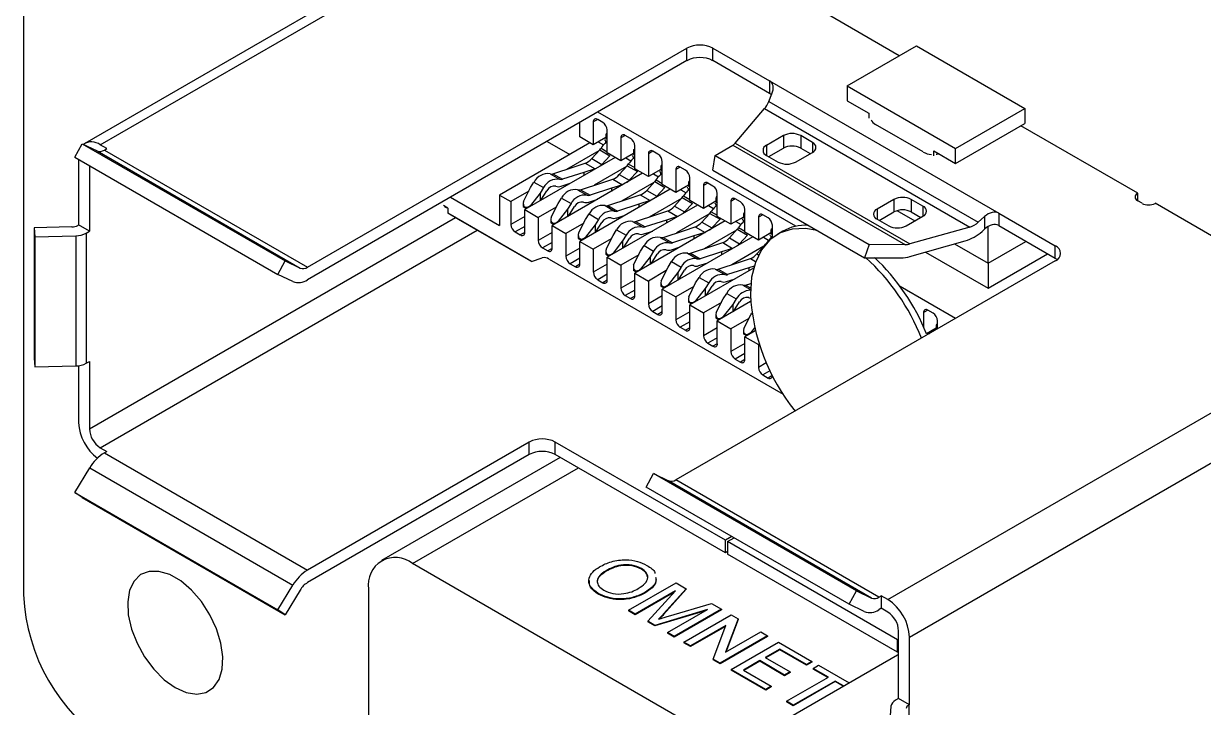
# Model space of a CAD drawing. Header units: millimetres. Extents: x 43 to 185, y 122 to 254.
# Drawn here: x 117.43 to 136.68, y 227.19 to 238.34 of the extents above; entities that cross this region are included whole.
import ezdxf

# ---------------------------------------------------------------- set-up
doc = ezdxf.new("R2010")
doc.units = ezdxf.units.MM

msp = doc.modelspace()

# ---------------------------------------------------------------- linework, layer by layer
at = {"color": 7, "linetype": 'Continuous', "lineweight": 25}
for p, q in [((117.433, 251.883), (117.433, 229.02)), ((126.213, 240.877), (118.434, 236.387)), ((118.684, 236.362), (126.463, 240.852)), ((131.72, 237.817), (130.164, 238.715)), ((122.064, 234.366), (128.255, 237.94)), ((128.255, 237.736), (128.255, 237.94)), ((128.679, 237.94), (129.603, 237.406)), ((128.679, 237.736), (128.679, 237.94)), ((130.868, 237.326), (132, 237.979)), ((132, 237.979), (133.768, 236.958)), ((128.255, 237.736), (122.064, 234.162)), ((129.603, 237.202), (128.679, 237.736)), ((129.603, 237.406), (133.341, 235.248)), ((129.603, 237.406), (129.603, 237.202)), ((130.868, 237.326), (130.868, 237.081)), ((130.868, 237.326), (132.636, 236.305)), ((129.59, 237.072), (129.641, 237.195)), ((129.043, 236.391), (129.523, 236.955)), ((129.523, 236.955), (132.871, 235.022)), ((129.59, 237.072), (133.008, 235.099)), ((130.868, 237.081), (131.222, 236.877)), ((132.636, 236.305), (133.768, 236.958)), ((133.768, 236.958), (133.768, 236.713)), ((126.799, 236.776), (126.728, 236.736)), ((126.884, 236.727), (126.799, 236.776)), ((130.03, 235.034), (126.802, 236.897)), ((131.222, 236.877), (131.222, 236.795)), ((126.506, 236.491), (126.506, 236.726)), ((126.728, 236.736), (126.728, 236.362)), ((126.937, 236.542), (126.955, 236.559)), ((126.955, 236.232), (126.955, 236.605)), ((132.109, 236.246), (131.331, 236.695)), ((132.636, 236.06), (133.768, 236.713)), ((135.609, 235.572), (133.7, 236.674)), ((118.267, 236.162), (118.387, 236.381)), ((118.387, 236.381), (121.7, 234.469)), ((118.387, 236.381), (118.632, 236.263)), ((118.79, 236.301), (118.684, 236.362)), ((126.673, 236.395), (125.197, 235.543)), ((125.975, 236.419), (126.345, 236.205)), ((126.728, 236.362), (126.506, 236.491)), ((126.932, 236.48), (126.728, 236.362)), ((126.809, 236.409), (126.893, 236.36)), ((126.928, 236.428), (126.928, 236.396)), ((126.955, 236.512), (126.932, 236.525)), ((126.932, 236.522), (126.932, 236.47)), ((127.248, 236.517), (127.177, 236.476)), ((127.177, 236.476), (127.177, 236.103)), ((127.333, 236.468), (127.248, 236.517)), ((128.716, 236.187), (129.006, 236.358)), ((129.006, 236.358), (131.819, 234.734)), ((129.043, 236.391), (131.894, 234.745)), ((129.829, 236.513), (129.553, 236.354)), ((129.829, 236.513), (129.829, 236.309)), ((130.303, 236.403), (130.112, 236.513)), ((130.112, 236.513), (130.112, 236.309)), ((130.303, 236.403), (130.303, 236.24)), ((118.632, 236.263), (121.945, 234.35)), ((118.751, 236.278), (118.79, 236.301)), ((118.751, 236.278), (122.064, 234.366)), ((126.818, 236.266), (126.291, 235.962)), ((126.703, 236.139), (126.832, 236.281)), ((126.832, 236.281), (126.999, 236.185)), ((126.854, 236.309), (126.955, 236.251)), ((126.999, 236.185), (126.866, 236.044)), ((127.177, 236.103), (126.955, 236.232)), ((127.381, 236.221), (127.177, 236.103)), ((127.377, 236.169), (127.377, 236.137)), ((127.404, 236.253), (127.381, 236.266)), ((127.381, 236.262), (127.381, 236.211)), ((127.386, 236.283), (127.404, 236.3)), ((127.404, 235.973), (127.404, 236.346)), ((127.697, 236.258), (127.626, 236.217)), ((127.626, 236.217), (127.626, 235.844)), ((127.782, 236.209), (127.697, 236.258)), ((128.679, 235.95), (128.716, 236.187)), ((128.716, 236.187), (131.229, 234.736)), ((129.553, 236.354), (129.553, 236.191)), ((129.553, 236.191), (129.744, 236.081)), ((129.589, 236.17), (129.829, 236.309)), ((130.027, 236.081), (130.303, 236.24)), ((130.112, 236.309), (130.267, 236.219)), ((132.283, 236.264), (132.636, 236.06)), ((132.283, 236.183), (132.283, 236.264)), ((132.636, 236.06), (132.636, 236.305)), ((118.267, 236.162), (121.58, 234.25)), ((118.331, 236.125), (118.331, 235.055)), ((118.508, 236.023), (118.508, 234.953)), ((127.083, 236.158), (125.608, 235.306)), ((126.069, 235.89), (126.417, 236.003)), ((126.417, 236.003), (126.596, 236.063)), ((126.596, 236.063), (126.756, 235.97)), ((126.703, 236.139), (126.866, 236.044)), ((127.267, 236.007), (126.74, 235.703)), ((127.152, 235.88), (127.281, 236.022)), ((127.258, 236.15), (127.342, 236.101)), ((127.281, 236.022), (127.448, 235.926)), ((127.303, 236.05), (127.404, 235.992)), ((127.626, 235.844), (127.404, 235.973)), ((127.853, 235.994), (127.83, 236.006)), ((127.83, 236.003), (127.83, 235.952)), ((127.835, 236.024), (127.853, 236.041)), ((127.853, 235.713), (127.853, 236.087)), ((128.146, 235.999), (128.075, 235.958)), ((128.231, 235.95), (128.146, 235.999)), ((126.022, 235.89), (126.178, 235.8)), ((127.532, 235.899), (126.057, 235.047)), ((126.069, 235.89), (126.225, 235.8)), ((126.573, 235.913), (126.225, 235.8)), ((126.756, 235.97), (126.573, 235.913)), ((126.573, 235.913), (126.573, 235.863)), ((126.866, 235.744), (127.045, 235.804)), ((127.045, 235.804), (127.205, 235.711)), ((127.152, 235.88), (127.315, 235.785)), ((127.448, 235.926), (127.315, 235.785)), ((127.83, 235.962), (127.626, 235.844)), ((127.707, 235.89), (127.791, 235.842)), ((127.752, 235.791), (127.853, 235.733)), ((127.826, 235.91), (127.826, 235.878)), ((128.075, 235.958), (128.075, 235.585)), ((128.284, 235.765), (128.302, 235.782)), ((128.302, 235.454), (128.302, 235.827)), ((128.679, 235.95), (131.154, 234.521)), ((125.674, 235.606), (125.381, 235.437)), ((125.59, 235.439), (125.703, 235.664)), ((125.703, 235.664), (125.76, 235.754)), ((125.76, 235.754), (125.916, 235.665)), ((125.916, 235.665), (125.859, 235.574)), ((125.873, 235.459), (125.971, 235.614)), ((126.205, 235.688), (126.35, 235.735)), ((126.471, 235.631), (126.627, 235.541)), ((127.981, 235.639), (126.506, 234.788)), ((126.518, 235.631), (126.866, 235.744)), ((126.518, 235.631), (126.674, 235.541)), ((127.022, 235.654), (126.674, 235.541)), ((127.205, 235.711), (127.022, 235.654)), ((127.022, 235.654), (127.022, 235.604)), ((127.716, 235.748), (127.189, 235.444)), ((127.601, 235.62), (127.73, 235.763)), ((127.601, 235.62), (127.764, 235.526)), ((127.73, 235.763), (127.897, 235.666)), ((127.897, 235.666), (127.764, 235.526)), ((128.075, 235.585), (127.853, 235.713)), ((128.279, 235.702), (128.075, 235.585)), ((128.156, 235.631), (128.24, 235.582)), ((128.275, 235.651), (128.275, 235.618)), ((128.302, 235.734), (128.279, 235.747)), ((128.279, 235.744), (128.279, 235.693)), ((128.595, 235.74), (128.524, 235.699)), ((128.524, 235.699), (128.524, 235.326)), ((128.68, 235.691), (128.595, 235.74)), ((124.398, 235.509), (125.197, 235.047)), ((125.197, 235.543), (125.197, 235.047)), ((125.197, 235.543), (125.381, 235.437)), ((125.381, 235.437), (125.381, 235.064)), ((125.585, 235.406), (125.585, 235.355)), ((125.859, 235.574), (125.703, 235.374)), ((125.859, 235.574), (125.859, 235.451)), ((126.039, 235.18), (126.152, 235.405)), ((126.152, 235.405), (126.209, 235.495)), ((126.209, 235.495), (126.365, 235.405)), ((126.365, 235.405), (126.308, 235.315)), ((126.654, 235.429), (126.799, 235.475)), ((126.967, 235.372), (127.315, 235.485)), ((127.315, 235.485), (127.494, 235.545)), ((127.654, 235.452), (127.471, 235.395)), ((127.494, 235.545), (127.654, 235.452)), ((128.165, 235.489), (127.638, 235.184)), ((128.05, 235.361), (128.179, 235.504)), ((128.179, 235.504), (128.346, 235.407)), ((128.201, 235.532), (128.302, 235.473)), ((128.346, 235.407), (128.213, 235.267)), ((128.524, 235.326), (128.302, 235.454)), ((128.728, 235.443), (128.524, 235.326)), ((128.751, 235.475), (128.728, 235.488)), ((128.728, 235.485), (128.728, 235.433)), ((128.733, 235.506), (128.751, 235.523)), ((128.751, 235.195), (128.751, 235.568)), ((129.044, 235.48), (128.973, 235.44)), ((128.973, 235.44), (128.973, 235.066)), ((129.129, 235.431), (129.044, 235.48)), ((131.632, 235.472), (131.356, 235.313)), ((131.632, 235.472), (131.632, 235.268)), ((132.106, 235.362), (131.915, 235.472)), ((131.915, 235.472), (131.915, 235.268)), ((135.609, 235.45), (135.609, 235.572)), ((135.68, 235.409), (135.609, 235.45)), ((136.952, 234.796), (135.892, 235.409)), ((124.353, 235.331), (124.282, 235.372)), ((124.353, 235.331), (124.353, 235.249)), ((125.719, 234.46), (124.353, 235.249)), ((124.529, 235.147), (124.353, 235.249)), ((125.585, 235.354), (125.638, 235.324)), ((125.608, 234.933), (125.608, 235.306)), ((125.608, 235.306), (125.83, 235.178)), ((125.703, 235.374), (125.703, 235.361)), ((126.123, 235.346), (125.83, 235.178)), ((126.308, 235.315), (126.152, 235.115)), ((126.308, 235.315), (126.308, 235.192)), ((126.322, 235.2), (126.42, 235.355)), ((126.601, 235.146), (126.658, 235.236)), ((126.658, 235.236), (126.814, 235.146)), ((126.92, 235.372), (127.076, 235.282)), ((128.43, 235.38), (126.955, 234.528)), ((126.967, 235.372), (127.123, 235.282)), ((127.103, 235.169), (127.248, 235.216)), ((127.471, 235.395), (127.123, 235.282)), ((127.416, 235.112), (127.764, 235.225)), ((127.471, 235.395), (127.471, 235.345)), ((127.764, 235.225), (127.943, 235.285)), ((127.943, 235.285), (128.103, 235.193)), ((128.05, 235.361), (128.213, 235.267)), ((128.614, 235.229), (128.087, 234.925)), ((128.499, 235.102), (128.628, 235.244)), ((128.605, 235.372), (128.689, 235.323)), ((128.628, 235.244), (128.795, 235.148)), ((128.65, 235.272), (128.751, 235.214)), ((128.724, 235.391), (128.724, 235.359)), ((129.2, 235.216), (129.177, 235.229)), ((129.177, 235.225), (129.177, 235.174)), ((129.182, 235.246), (129.2, 235.263)), ((129.2, 234.936), (129.2, 235.309)), ((129.493, 235.221), (129.422, 235.18)), ((129.578, 235.172), (129.493, 235.221)), ((131.356, 235.313), (131.356, 235.15)), ((131.392, 235.13), (131.632, 235.268)), ((131.681, 235.289), (131.971, 235.121)), ((131.915, 235.268), (132.071, 235.179)), ((132.106, 235.362), (132.106, 235.199)), ((133.341, 235.248), (134.265, 234.715)), ((133.341, 235.248), (133.341, 235.044)), ((118.219, 235.023), (117.605, 235.008)), ((118.331, 235.055), (118.319, 235.048)), ((118.508, 234.953), (118.331, 235.055)), ((118.508, 231.728), (124.48, 235.176)), ((125.671, 234.488), (124.529, 235.147)), ((125.608, 235.194), (125.381, 235.064)), ((125.608, 235.031), (125.452, 234.941)), ((125.83, 235.178), (125.83, 234.804)), ((126.034, 235.147), (126.034, 235.095)), ((126.034, 235.095), (126.087, 235.065)), ((126.057, 234.674), (126.057, 235.047)), ((126.057, 235.047), (126.279, 234.918)), ((126.152, 235.115), (126.152, 235.102)), ((126.572, 235.087), (126.279, 234.918)), ((126.488, 234.921), (126.601, 235.146)), ((126.757, 235.056), (126.601, 234.856)), ((126.814, 235.146), (126.757, 235.056)), ((126.757, 235.056), (126.757, 234.933)), ((126.771, 234.941), (126.869, 235.096)), ((127.369, 235.113), (127.525, 235.023)), ((128.879, 235.121), (127.404, 234.269)), ((127.416, 235.112), (127.572, 235.023)), ((127.92, 235.136), (127.572, 235.023)), ((128.103, 235.193), (127.92, 235.136)), ((127.92, 235.136), (127.92, 235.086)), ((128.213, 234.966), (128.392, 235.026)), ((128.392, 235.026), (128.552, 234.934)), ((128.499, 235.102), (128.662, 235.008)), ((128.795, 235.148), (128.662, 235.008)), ((128.973, 235.066), (128.751, 235.195)), ((129.177, 235.184), (128.973, 235.066)), ((129.054, 235.113), (129.138, 235.064)), ((129.099, 235.013), (129.2, 234.955)), ((129.173, 235.132), (129.173, 235.1)), ((129.422, 235.18), (129.422, 234.807)), ((129.649, 234.846), (129.649, 235.05)), ((131.356, 235.15), (131.547, 235.04)), ((131.83, 235.04), (132.106, 235.199)), ((132.871, 235.022), (131.894, 234.745)), ((133.112, 235.192), (133.008, 235.099)), ((133.112, 235.192), (133.112, 234.988)), ((133.167, 234.431), (133.167, 235.028)), ((134.265, 234.511), (133.341, 235.044)), ((117.605, 235.008), (117.616, 234.864)), ((117.605, 235.008), (117.605, 232.885)), ((117.616, 234.864), (118.288, 234.88)), ((117.616, 234.864), (117.616, 232.741)), ((118.288, 234.88), (118.288, 232.757)), ((118.454, 234.923), (118.508, 234.953)), ((118.454, 234.923), (118.454, 232.8)), ((118.684, 231.422), (124.833, 234.972)), ((125.452, 234.941), (125.537, 234.892)), ((125.608, 234.933), (125.537, 234.892)), ((126.057, 234.935), (125.83, 234.804)), ((126.279, 234.918), (126.279, 234.545)), ((126.483, 234.887), (126.483, 234.836)), ((126.483, 234.836), (126.536, 234.805)), ((126.601, 234.856), (126.601, 234.843)), ((127.021, 234.828), (126.728, 234.659)), ((126.937, 234.662), (127.05, 234.886)), ((127.05, 234.886), (127.107, 234.977)), ((127.107, 234.977), (127.263, 234.887)), ((127.263, 234.887), (127.206, 234.797)), ((127.22, 234.682), (127.318, 234.837)), ((127.552, 234.91), (127.697, 234.957)), ((127.818, 234.853), (127.974, 234.764)), ((129.328, 234.862), (127.853, 234.01)), ((127.865, 234.853), (128.213, 234.966)), ((127.865, 234.853), (128.021, 234.763)), ((128.369, 234.876), (128.021, 234.763)), ((128.552, 234.934), (128.369, 234.876)), ((128.369, 234.876), (128.369, 234.827)), ((129.063, 234.97), (128.536, 234.666)), ((128.948, 234.843), (129.077, 234.985)), ((128.948, 234.843), (129.111, 234.748)), ((129.077, 234.985), (129.244, 234.889)), ((129.244, 234.889), (129.111, 234.748)), ((129.422, 234.807), (129.2, 234.936)), ((129.626, 234.925), (129.422, 234.807)), ((129.503, 234.854), (129.587, 234.805)), ((129.622, 234.873), (129.622, 234.841)), ((129.649, 234.957), (129.626, 234.97)), ((129.626, 234.966), (129.626, 234.915)), ((129.631, 234.987), (129.649, 235.004)), ((129.82, 234.953), (129.73, 234.901)), ((133.069, 234.95), (133.112, 234.988)), ((126.057, 234.772), (125.901, 234.682)), ((125.901, 234.682), (125.986, 234.633)), ((126.057, 234.674), (125.986, 234.633)), ((126.506, 234.676), (126.279, 234.545)), ((126.506, 234.415), (126.506, 234.788)), ((126.506, 234.788), (126.728, 234.659)), ((126.728, 234.659), (126.728, 234.286)), ((126.932, 234.628), (126.932, 234.577)), ((127.206, 234.797), (127.05, 234.597)), ((127.206, 234.797), (127.206, 234.673)), ((127.386, 234.403), (127.499, 234.627)), ((127.499, 234.627), (127.556, 234.718)), ((127.556, 234.718), (127.712, 234.628)), ((127.712, 234.628), (127.655, 234.537)), ((128.001, 234.651), (128.146, 234.698)), ((128.314, 234.594), (128.662, 234.707)), ((128.662, 234.707), (128.841, 234.767)), ((129.001, 234.674), (128.818, 234.617)), ((128.841, 234.767), (129.001, 234.674)), ((129.512, 234.711), (128.985, 234.407)), ((129.397, 234.584), (129.526, 234.726)), ((129.526, 234.726), (129.526, 234.726)), ((129.548, 234.754), (129.55, 234.753)), ((131.229, 234.736), (131.154, 234.521)), ((131.819, 234.734), (131.229, 234.736)), ((131.894, 234.541), (132.795, 234.797)), ((132.62, 234.747), (133.167, 234.431)), ((133.167, 234.431), (133.785, 234.788)), ((134.265, 234.511), (134.265, 234.715)), ((121.58, 234.25), (121.7, 234.469)), ((121.7, 234.469), (121.945, 234.35)), ((125.719, 234.46), (125.671, 234.488)), ((125.719, 234.46), (125.895, 234.519)), ((126.005, 234.5), (129.823, 232.295)), ((126.506, 234.512), (126.35, 234.423)), ((126.932, 234.577), (126.985, 234.546)), ((126.955, 234.155), (126.955, 234.528)), ((126.955, 234.528), (127.177, 234.4)), ((127.05, 234.597), (127.05, 234.584)), ((127.47, 234.569), (127.177, 234.4)), ((127.655, 234.537), (127.499, 234.337)), ((127.655, 234.537), (127.655, 234.414)), ((127.669, 234.422), (127.767, 234.577)), ((127.948, 234.368), (128.006, 234.458)), ((128.006, 234.458), (128.161, 234.369)), ((134.265, 234.47), (128.075, 230.896)), ((128.267, 234.594), (128.423, 234.504)), ((128.314, 234.594), (128.47, 234.504)), ((128.45, 234.392), (128.595, 234.439)), ((128.818, 234.617), (128.47, 234.504)), ((128.763, 234.335), (129.111, 234.448)), ((128.818, 234.617), (128.818, 234.567)), ((129.111, 234.448), (129.29, 234.508)), ((129.29, 234.508), (129.376, 234.458)), ((129.397, 234.584), (129.424, 234.568)), ((131.154, 234.521), (131.745, 234.519)), ((132.146, 234.612), (133.167, 234.023)), ((133.167, 234.023), (134.138, 234.584)), ((134.296, 234.49), (134.265, 234.511)), ((121.825, 234.131), (121.58, 234.25)), ((126.35, 234.423), (126.435, 234.374)), ((126.506, 234.415), (126.435, 234.374)), ((126.955, 234.417), (126.728, 234.286)), ((126.955, 234.253), (126.799, 234.163)), ((127.177, 234.4), (127.177, 234.027)), ((127.381, 234.369), (127.381, 234.318)), ((127.381, 234.317), (127.434, 234.287)), ((127.404, 233.896), (127.404, 234.269)), ((127.404, 234.269), (127.626, 234.141)), ((127.499, 234.337), (127.499, 234.324)), ((127.919, 234.31), (127.626, 234.141)), ((127.835, 234.143), (127.948, 234.368)), ((128.104, 234.278), (127.948, 234.078)), ((128.161, 234.369), (128.104, 234.278)), ((128.104, 234.278), (128.104, 234.155)), ((128.118, 234.163), (128.216, 234.318)), ((129.343, 234.352), (128.302, 233.751)), ((128.716, 234.335), (128.872, 234.245)), ((128.763, 234.335), (128.919, 234.245)), ((129.267, 234.358), (128.919, 234.245)), ((129.352, 234.384), (129.267, 234.358)), ((129.267, 234.358), (129.267, 234.308)), ((133.167, 234.431), (133.167, 234.023)), ((126.799, 234.163), (126.884, 234.114)), ((126.955, 234.155), (126.884, 234.114)), ((127.404, 234.157), (127.177, 234.027)), ((127.626, 234.141), (127.626, 233.768)), ((127.83, 234.11), (127.83, 234.058)), ((127.83, 234.058), (127.883, 234.028)), ((127.948, 234.078), (127.948, 234.065)), ((128.368, 234.05), (128.075, 233.881)), ((128.284, 233.884), (128.397, 234.109)), ((128.397, 234.109), (128.455, 234.199)), ((128.455, 234.199), (128.61, 234.109)), ((128.61, 234.109), (128.553, 234.019)), ((128.567, 233.904), (128.665, 234.059)), ((128.899, 234.133), (129.044, 234.179)), ((129.165, 234.076), (129.292, 234.003)), ((129.212, 234.076), (129.298, 234.103)), ((129.212, 234.076), (129.293, 234.029)), ((132.636, 233.529), (131.735, 234.049)), ((127.404, 233.994), (127.248, 233.904)), ((127.248, 233.904), (127.333, 233.855)), ((127.404, 233.896), (127.333, 233.855)), ((127.853, 233.898), (127.626, 233.768)), ((127.853, 233.637), (127.853, 234.01)), ((127.853, 234.01), (128.075, 233.881)), ((128.075, 233.881), (128.075, 233.508)), ((128.553, 234.019), (128.397, 233.819)), ((128.553, 234.019), (128.553, 233.896)), ((128.846, 233.85), (128.904, 233.94)), ((128.904, 233.94), (129.059, 233.85)), ((127.853, 233.735), (127.697, 233.645)), ((128.279, 233.851), (128.279, 233.799)), ((128.279, 233.799), (128.332, 233.768)), ((128.302, 233.378), (128.302, 233.751)), ((128.302, 233.751), (128.524, 233.622)), ((128.397, 233.819), (128.397, 233.806)), ((128.817, 233.791), (128.524, 233.622)), ((128.733, 233.625), (128.846, 233.85)), ((129.294, 233.805), (128.751, 233.492)), ((129.002, 233.76), (128.846, 233.56)), ((129.059, 233.85), (129.002, 233.76)), ((129.002, 233.76), (129.002, 233.637)), ((129.016, 233.645), (129.114, 233.8)), ((132.187, 233.666), (132.117, 233.625)), ((132.272, 233.617), (132.187, 233.666)), ((127.697, 233.645), (127.782, 233.596)), ((127.853, 233.637), (127.782, 233.596)), ((128.302, 233.639), (128.075, 233.508)), ((128.302, 233.476), (128.146, 233.386)), ((128.524, 233.622), (128.524, 233.249)), ((128.728, 233.591), (128.728, 233.54)), ((128.728, 233.54), (128.781, 233.509)), ((128.751, 233.118), (128.751, 233.492)), ((128.751, 233.492), (128.973, 233.363)), ((128.846, 233.56), (128.846, 233.547)), ((129.266, 233.532), (128.973, 233.363)), ((129.182, 233.366), (129.295, 233.59)), ((129.295, 233.59), (129.313, 233.618)), ((132.117, 233.625), (132.117, 233.39)), ((132.343, 233.36), (132.343, 233.494)), ((128.146, 233.386), (128.231, 233.337)), ((128.302, 233.378), (128.231, 233.337)), ((128.751, 233.38), (128.524, 233.249)), ((128.973, 233.363), (128.973, 232.99)), ((129.177, 233.332), (129.177, 233.281)), ((129.177, 233.281), (129.23, 233.25)), ((129.369, 233.33), (129.2, 233.232)), ((129.357, 233.379), (129.295, 233.3)), ((129.295, 233.3), (129.295, 233.288)), ((131.532, 228.945), (139.311, 233.435)), ((132.32, 233.37), (132.164, 233.279)), ((132.197, 233.298), (132.216, 233.287)), ((132.343, 233.401), (132.32, 233.414)), ((132.32, 233.411), (132.32, 233.36)), ((132.325, 233.432), (132.343, 233.449)), ((128.751, 233.216), (128.595, 233.127)), ((128.595, 233.127), (128.68, 233.078)), ((128.751, 233.118), (128.68, 233.078)), ((129.2, 233.121), (128.973, 232.99)), ((129.2, 232.859), (129.2, 233.232)), ((129.2, 233.232), (129.422, 233.104)), ((129.432, 233.11), (129.422, 233.104)), ((129.422, 233.104), (129.422, 232.731)), ((129.2, 232.957), (129.044, 232.867)), ((117.605, 232.885), (117.616, 232.741)), ((117.616, 232.741), (118.288, 232.757)), ((118.331, 232.761), (118.331, 231.83)), ((118.454, 232.8), (118.508, 232.83)), ((118.508, 232.83), (118.508, 231.728)), ((129.044, 232.867), (129.129, 232.818)), ((129.2, 232.859), (129.129, 232.818)), ((129.55, 232.804), (129.422, 232.731)), ((131.886, 228.332), (139.664, 232.823)), ((129.609, 232.675), (129.493, 232.608)), ((129.493, 232.608), (129.578, 232.559)), ((129.647, 232.599), (129.578, 232.559)), ((118.684, 231.422), (118.79, 231.361)), ((118.751, 231.338), (118.79, 231.361)), ((125.683, 231.515), (122.064, 229.426)), ((125.683, 231.311), (125.683, 231.515)), ((128.883, 229.913), (126.107, 231.515)), ((126.107, 231.311), (126.107, 231.515)), ((118.751, 231.338), (122.064, 229.426)), ((125.683, 231.311), (122.064, 229.222)), ((126.188, 231.264), (123.271, 229.581)), ((128.883, 229.708), (126.107, 231.311)), ((118.267, 230.691), (118.512, 231.092)), ((118.512, 231.092), (121.825, 229.18)), ((123.779, 229.531), (126.485, 231.092)), ((127.59, 230.78), (127.71, 230.999)), ((131.023, 229.087), (127.71, 230.999)), ((127.71, 230.999), (127.955, 230.881)), ((130.903, 228.867), (127.59, 230.78)), ((131.268, 228.968), (127.955, 230.881)), ((131.387, 228.984), (128.075, 230.896)), ((118.267, 230.691), (121.58, 228.779)), ((118.387, 230.61), (118.267, 230.691)), ((118.387, 230.61), (121.7, 228.697)), ((128.988, 229.973), (128.883, 229.913)), ((128.883, 229.708), (128.883, 229.913)), ((128.918, 229.892), (129.023, 229.953)), ((131.693, 228.29), (128.918, 229.892)), ((128.918, 229.892), (128.918, 229.688)), ((128.918, 229.729), (128.883, 229.708)), ((131.693, 228.086), (128.918, 229.688)), ((129.023, 226.503), (123.779, 229.531)), ((127.513, 229.451), (127.513, 229.44)), ((126.936, 229.416), (126.936, 229.406)), ((121.58, 228.779), (121.825, 229.18)), ((121.945, 229.099), (121.7, 228.697)), ((123.061, 229.116), (123.061, 224.553)), ((126.809, 229.045), (126.809, 229.035)), ((127.304, 228.771), (128.077, 229.217)), ((128.067, 229.085), (127.413, 228.708)), ((128.047, 229.064), (127.413, 228.698)), ((127.57, 229.062), (127.57, 229.051)), ((127.618, 228.59), (128.067, 229.085)), ((128.24, 229.122), (127.871, 228.71)), ((128.24, 229.112), (127.871, 228.699)), ((128.077, 229.217), (128.24, 229.122)), ((128.24, 229.122), (128.24, 229.112)), ((130.903, 228.867), (131.023, 229.087)), ((131.023, 229.087), (131.268, 228.968)), ((127.953, 228.673), (128.657, 228.882)), ((128.657, 228.882), (128.819, 228.788)), ((131.148, 228.749), (130.903, 228.867)), ((131.387, 228.984), (131.426, 229.006)), ((131.426, 229.006), (131.426, 228.802)), ((131.532, 228.945), (131.426, 229.006)), ((121.7, 228.697), (121.58, 228.779)), ((127.413, 228.708), (127.304, 228.771)), ((127.304, 228.771), (127.304, 228.761)), ((127.413, 228.698), (127.304, 228.761)), ((127.413, 228.708), (127.413, 228.698)), ((128.591, 228.782), (127.732, 228.524)), ((128.554, 228.761), (127.732, 228.514)), ((127.871, 228.71), (127.871, 228.699)), ((127.938, 228.405), (128.591, 228.782)), ((128.819, 228.788), (128.047, 228.342)), ((128.819, 228.778), (128.047, 228.332)), ((128.205, 228.251), (128.978, 228.697)), ((128.819, 228.788), (128.819, 228.778)), ((128.978, 228.697), (129.093, 228.63)), ((131.426, 228.802), (131.387, 228.779)), ((131.532, 228.741), (131.426, 228.802)), ((127.732, 228.524), (127.618, 228.59)), ((127.618, 228.59), (127.618, 228.579)), ((127.732, 228.514), (127.618, 228.579)), ((127.732, 228.524), (127.732, 228.514)), ((128.89, 228.521), (128.314, 228.188)), ((128.885, 228.507), (128.314, 228.178)), ((128.684, 227.974), (128.89, 228.521)), ((129.093, 228.63), (128.886, 228.084)), ((129.093, 228.62), (128.891, 228.087)), ((129.093, 228.63), (129.093, 228.62)), ((128.047, 228.342), (127.938, 228.405)), ((127.938, 228.405), (127.938, 228.395)), ((128.047, 228.332), (127.938, 228.395)), ((128.047, 228.342), (128.047, 228.332)), ((129.572, 228.354), (128.799, 227.908)), ((129.572, 228.343), (128.799, 227.897)), ((128.886, 228.084), (129.463, 228.417)), ((129.463, 228.417), (129.572, 228.354)), ((129.572, 228.354), (129.572, 228.343)), ((131.709, 228.28), (131.693, 228.29)), ((131.693, 228.086), (131.693, 228.29)), ((131.709, 227.332), (131.709, 228.435)), ((131.886, 227.23), (131.886, 228.332)), ((128.314, 228.188), (128.205, 228.251)), ((128.205, 228.251), (128.205, 228.24)), ((128.314, 228.178), (128.205, 228.24)), ((128.314, 228.188), (128.314, 228.178)), ((128.978, 227.805), (129.75, 228.251)), ((129.77, 228.136), (129.532, 227.999)), ((129.77, 228.126), (129.541, 227.994)), ((129.75, 228.251), (130.294, 227.936)), ((130.205, 227.885), (129.77, 228.136)), ((129.77, 228.136), (129.77, 228.126)), ((130.205, 227.875), (129.77, 228.126)), ((131.709, 228.076), (131.693, 228.086)), ((128.075, 225.956), (131.693, 228.045)), ((128.684, 227.974), (128.684, 227.964)), ((128.799, 227.908), (128.684, 227.974)), ((128.799, 227.897), (128.684, 227.964)), ((128.799, 227.908), (128.799, 227.897)), ((129.443, 227.948), (129.176, 227.794)), ((129.443, 227.938), (129.185, 227.788)), ((129.849, 227.714), (129.443, 227.948)), ((129.443, 227.948), (129.443, 227.938)), ((129.849, 227.703), (129.443, 227.938)), ((129.532, 227.999), (129.938, 227.765)), ((130.294, 227.936), (130.205, 227.885)), ((130.294, 227.926), (130.205, 227.875)), ((130.294, 227.936), (130.294, 227.926)), ((131.693, 228.045), (131.709, 228.055)), ((129.542, 227.479), (128.978, 227.805)), ((128.978, 227.805), (128.978, 227.795)), ((129.542, 227.469), (128.978, 227.795)), ((129.176, 227.794), (129.631, 227.531)), ((129.938, 227.765), (129.849, 227.714)), ((129.938, 227.755), (129.849, 227.703)), ((129.849, 227.714), (129.849, 227.703)), ((129.938, 227.765), (129.938, 227.755)), ((130.205, 227.885), (130.205, 227.875)), ((130.314, 227.822), (130.403, 227.874)), ((130.562, 227.679), (130.314, 227.822)), ((130.314, 227.822), (130.314, 227.812)), ((130.553, 227.674), (130.314, 227.812)), ((130.403, 227.874), (130.9, 227.587)), ((129.631, 227.531), (129.542, 227.479)), ((129.631, 227.52), (129.542, 227.469)), ((129.631, 227.531), (129.631, 227.52)), ((129.879, 227.285), (130.562, 227.679)), ((130.671, 227.616), (129.988, 227.222)), ((130.671, 227.606), (129.988, 227.212)), ((130.811, 227.535), (130.671, 227.616)), ((130.671, 227.616), (130.671, 227.606)), ((130.802, 227.53), (130.671, 227.606)), ((129.542, 227.479), (129.542, 227.469)), ((131.709, 227.332), (131.656, 227.301)), ((131.886, 227.23), (131.709, 227.332)), ((129.988, 227.222), (129.879, 227.285)), ((129.879, 227.285), (129.879, 227.274)), ((129.988, 227.212), (129.879, 227.274)), ((129.988, 227.222), (129.988, 227.212)), ((131.583, 227.205), (131.554, 226.818)), ((131.874, 227.223), (131.886, 227.23)), ((131.874, 227.223), (131.874, 225.1))]:
    msp.add_line(p, q, dxfattribs=at)
at = {"color": 7, "linetype": 'Continuous', "lineweight": 25, "flags": 128}
for points in [[(132.373, 236.212), (132.334, 236.206), (132.321, 236.205)], [(130.382, 234.967), (130.189, 234.998), (129.971, 234.988), (129.775, 234.925), (129.607, 234.811), (129.471, 234.649), (129.372, 234.445), (129.311, 234.202), (129.29, 233.928)], [(119.908, 227.51), (120.088, 227.43), (120.257, 227.404), (120.408, 227.431), (120.532, 227.511), (120.623, 227.64), (120.674, 227.81), (120.685, 228.012), (120.653, 228.235), (120.582, 228.468), (120.474, 228.698), (120.336, 228.911), (120.174, 229.098), (119.999, 229.248), (119.818, 229.352), (119.642, 229.405), (119.481, 229.405), (119.343, 229.351), (119.235, 229.246), (119.163, 229.096), (119.132, 228.908), (119.142, 228.694), (119.194, 228.464), (119.284, 228.232), (119.408, 228.008), (119.559, 227.807), (119.729, 227.637), (119.908, 227.51)]]:
    msp.add_lwpolyline(points, dxfattribs=at)
at = {"color": 7, "linetype": 'Continuous', "lineweight": 25}
for centre, radius, start, end in [((128.467, 237.53), 0.461, 62.6097, 117.3903), ((128.467, 237.326), 0.461, 62.6097, 117.3903), ((126.771, 236.743), 0.0437, 50.7967, 189.214), ((131.39, 236.818), 0.136, 199.3645, 244.3389), ((126.801, 236.598), 0.154, 2.6055, 57.3945), ((118.542, 236.18), 0.231, 51.935, 124.7388), ((127.221, 236.483), 0.0437, 50.7967, 189.214), ((127.25, 236.339), 0.154, 2.6055, 57.3945), ((129.97, 236.24), 0.307, 62.6097, 117.3903), ((130.272, 236.321), 0.0873, 290.7834, 69.2166), ((118.677, 236.384), 0.129, 249.5153, 305.0156), ((127.67, 236.224), 0.0437, 50.7967, 189.214), ((127.699, 236.08), 0.154, 2.6055, 57.3945), ((129.584, 236.273), 0.0873, 110.7834, 249.2166), ((129.97, 236.036), 0.307, 62.6097, 117.3903), ((132.273, 236.551), 0.347, 241.7049, 265.0531), ((128.119, 235.965), 0.0437, 50.7967, 189.214), ((129.886, 236.354), 0.307, 242.6097, 297.3903), ((125.985, 235.642), 0.251, 81.4682, 153.3591), ((126.14, 235.552), 0.251, 81.4682, 153.3591), ((126.046, 235.952), 0.0666, 249.1513, 290.4415), ((126.201, 235.863), 0.0666, 249.1513, 290.4415), ((128.148, 235.82), 0.154, 2.6055, 57.3945), ((126.096, 235.548), 0.142, 80.9825, 152.1697), ((126.162, 235.803), 0.123, 249.1513, 290.4415), ((126.434, 235.383), 0.251, 81.4682, 153.3591), ((126.495, 235.693), 0.0666, 249.1513, 290.4415), ((128.568, 235.706), 0.0437, 50.7967, 189.214), ((128.597, 235.561), 0.154, 2.6055, 57.3945), ((126.589, 235.293), 0.251, 81.4682, 153.3591), ((126.545, 235.289), 0.142, 80.9825, 152.1697), ((126.611, 235.544), 0.123, 249.1513, 290.4415), ((126.65, 235.603), 0.0666, 249.1513, 290.4415), ((129.017, 235.447), 0.0437, 50.7967, 189.214), ((129.046, 235.302), 0.154, 2.6055, 57.3945), ((131.774, 235.199), 0.307, 62.6097, 117.3903), ((135.632, 235.511), 0.0655, 110.7834, 249.2166), ((135.786, 235.613), 0.231, 242.6097, 297.3903), ((124.342, 235.391), 0.0525, 213.0882, 266.9172), ((126.883, 235.123), 0.251, 81.4682, 153.3591), ((127.038, 235.034), 0.251, 81.4682, 153.3591), ((126.944, 235.434), 0.0666, 249.1513, 290.4415), ((127.099, 235.344), 0.0666, 249.1513, 290.4415), ((129.466, 235.187), 0.0437, 50.7967, 189.214), ((131.387, 235.232), 0.0873, 110.7834, 249.2166), ((131.774, 234.995), 0.307, 62.6097, 117.3903), ((132.075, 235.281), 0.0873, 290.7834, 69.2166), ((118.218, 235.237), 0.213, 270.291, 298.1729), ((125.535, 235.071), 0.154, 182.6055, 237.3945), ((126.995, 235.03), 0.142, 80.9825, 152.1697), ((127.061, 235.285), 0.123, 249.1513, 290.4415), ((127.332, 234.864), 0.251, 81.4682, 153.3591), ((127.487, 234.774), 0.251, 81.4682, 153.3591), ((127.393, 235.175), 0.0666, 249.1513, 290.4415), ((127.548, 235.085), 0.0666, 249.1513, 290.4415), ((129.495, 235.043), 0.154, 2.6055, 57.3945), ((130.2, 234.283), 0.77, 87.7259, 119.5162), ((131.689, 235.313), 0.307, 242.6097, 297.3903), ((118.286, 235.236), 0.356, 270.291, 298.1729), ((125.565, 234.926), 0.0437, 230.7967, 9.214), ((127.444, 234.77), 0.142, 80.9825, 152.1697), ((127.51, 235.025), 0.123, 249.1513, 290.4415), ((127.781, 234.605), 0.251, 81.4682, 153.3591), ((127.842, 234.916), 0.0666, 249.1513, 290.4415), ((125.984, 234.811), 0.154, 182.6055, 237.3945), ((126.014, 234.667), 0.0437, 230.7967, 9.214), ((127.936, 234.515), 0.251, 81.4682, 153.3591), ((127.893, 234.511), 0.142, 80.9825, 152.1697), ((127.959, 234.766), 0.123, 249.1513, 290.4415), ((127.997, 234.826), 0.0666, 249.1513, 290.4415), ((134.219, 234.592), 0.131, 290.7834, 69.2166), ((125.928, 234.386), 0.137, 56.0047, 103.8957), ((126.433, 234.552), 0.154, 182.6055, 237.3945), ((128.23, 234.346), 0.251, 81.4682, 153.3591), ((128.385, 234.256), 0.251, 81.4682, 153.3591), ((128.291, 234.656), 0.0666, 249.1513, 290.4415), ((128.446, 234.567), 0.0666, 249.1513, 290.4415), ((128.835, 231.929), 3.49, 21.5167, 47.9636), ((128.909, 231.972), 3.508, 21.8746, 46.7371), ((121.99, 234.472), 0.129, 249.5153, 305.0156), ((126.463, 234.408), 0.0437, 230.7967, 9.214), ((126.882, 234.293), 0.154, 182.6055, 237.3945), ((128.342, 234.252), 0.142, 80.9825, 152.1697), ((128.408, 234.507), 0.123, 249.1513, 290.4415), ((128.679, 234.087), 0.251, 81.4682, 153.3591), ((128.835, 233.997), 0.251, 81.4682, 153.3591), ((128.74, 234.397), 0.0666, 249.1513, 290.4415), ((128.895, 234.307), 0.0666, 249.1513, 290.4415), ((121.916, 234.374), 0.259, 249.5153, 305.0156), ((126.912, 234.148), 0.0437, 230.7967, 9.214), ((128.791, 233.993), 0.142, 80.9825, 152.1697), ((128.857, 234.248), 0.123, 249.1513, 290.4415), ((129.128, 233.827), 0.251, 81.4682, 153.3591), ((129.189, 234.138), 0.0666, 249.1513, 290.4415), ((127.331, 234.034), 0.154, 182.6055, 237.3945), ((127.361, 233.889), 0.0437, 230.7967, 9.214), ((129.313, 233.699), 0.295, 94.1643, 149.2748), ((129.24, 233.734), 0.142, 80.9825, 152.1697), ((129.301, 233.966), 0.1, 247.0407, 264.4632), ((132.597, 234.098), 3.311, 182.9386, 218.8926), ((127.78, 233.775), 0.154, 182.6055, 237.3945), ((132.16, 233.632), 0.0437, 50.7967, 189.214), ((127.81, 233.63), 0.0437, 230.7967, 9.214), ((128.229, 233.515), 0.154, 182.6055, 237.3945), ((132.189, 233.487), 0.154, 2.6055, 57.3945), ((128.259, 233.371), 0.0437, 230.7967, 9.214), ((128.678, 233.256), 0.154, 182.6055, 237.3945), ((128.708, 233.112), 0.0437, 230.7967, 9.214), ((129.127, 232.997), 0.154, 182.6055, 237.3945), ((118.286, 233.113), 0.356, 270.291, 298.1729), ((129.157, 232.852), 0.0437, 230.7967, 9.214), ((129.576, 232.738), 0.154, 182.6055, 237.3945), ((129.606, 232.593), 0.0432, 230.319, 5.2912), ((119.11, 231.869), 0.78, 182.8567, 232.6184), ((118.891, 231.746), 0.384, 182.6055, 237.3945), ((125.895, 231.105), 0.461, 62.6097, 117.3903), ((125.895, 230.901), 0.461, 62.6097, 117.3903), ((119.126, 230.734), 0.711, 121.822, 149.709), ((128, 231.002), 0.129, 249.5153, 305.0156), ((123.499, 229.187), 0.444, 50.7967, 189.214), ((122.439, 228.821), 0.711, 121.822, 149.709), ((122.252, 228.919), 0.356, 121.822, 149.709), ((120.491, 229.152), 3.06, 182.4763, 237.5237), ((131.313, 229.09), 0.129, 249.5153, 305.0156), ((131.118, 228.298), 0.768, 2.6055, 57.3945), ((131.239, 228.991), 0.259, 249.5153, 305.0156), ((131.325, 228.417), 0.384, 2.6055, 57.3945), ((131.711, 227.184), 0.129, 114.9776, 170.4758), ((131.907, 227.153), 0.0777, 114.9776, 170.4758)]:
    msp.add_arc(centre, radius, start, end, dxfattribs=at)
for centre, major_axis, ratio, start_param, end_param in [((129.462, 237.209), (0.157, 0.187), 0.663804, 5.15843, 6.400673), ((129.462, 237.004), (0.157, 0.187), 0.663804, 6.154208, 6.400673), ((129.523, 237.159), (0.075, 0.244), 0.364173, 3.8439, 4.461092), ((126.971, 236.199), (0.136, 0.242), 0.569308, 1.046395, 1.431923), ((127.021, 236.53), (0.0887, 0.0115), 0.645882, 2.726465, 3.028011), ((127.021, 236.581), (0.061, 0.121), 0.535435, 2.295435, 3.050808), ((127.021, 236.426), (0.089, -0.0448), 0.060577, 3.172097, 3.897216), ((129.043, 236.595), (0.075, 0.244), 0.364173, 3.522604, 3.8439), ((126.79, 236.369), (0.073, 0.131), 0.569308, 4.33108, 4.573515), ((127.47, 236.271), (0.0887, 0.0115), 0.645882, 2.726465, 3.028011), ((127.47, 236.321), (0.061, 0.121), 0.535435, 2.295435, 3.050808), ((127.47, 236.166), (0.089, -0.0448), 0.060577, 3.172097, 3.897216), ((126.633, 236.285), (0.122, 0.218), 0.569308, 3.704469, 4.33108), ((126.795, 236.191), (0.128, 0.215), 0.585343, 4.153312, 4.344973), ((127.239, 236.11), (0.073, 0.131), 0.569308, 4.33108, 4.573515), ((127.42, 235.94), (0.136, 0.242), 0.569308, 1.046395, 1.431923), ((127.919, 236.011), (0.0887, 0.0115), 0.645882, 2.726465, 3.028011), ((127.919, 236.062), (0.061, 0.121), 0.535435, 2.295435, 3.050808), ((127.082, 236.025), (0.122, 0.218), 0.569308, 3.704469, 4.33108), ((127.244, 235.932), (0.128, 0.215), 0.585343, 4.153312, 4.344973), ((127.688, 235.85), (0.073, 0.131), 0.569308, 4.33108, 4.573515), ((127.869, 235.681), (0.136, 0.242), 0.569308, 1.046395, 1.431923), ((127.919, 235.907), (0.089, -0.0448), 0.060577, 3.172097, 3.897216), ((127.531, 235.766), (0.122, 0.218), 0.569308, 3.704469, 4.33108), ((128.318, 235.422), (0.136, 0.242), 0.569308, 1.046395, 1.431923), ((128.368, 235.752), (0.0887, 0.0115), 0.645882, 2.726465, 3.028011), ((128.368, 235.803), (0.061, 0.121), 0.535435, 2.295435, 3.050808), ((128.368, 235.648), (0.089, -0.0448), 0.060577, 3.172097, 3.897216), ((125.674, 235.45), (0.0654, 0.0979), 0.616346, 2.064899, 4.299296), ((127.693, 235.673), (0.128, 0.215), 0.585343, 4.153312, 4.344973), ((128.137, 235.591), (0.073, 0.131), 0.569308, 4.33108, 4.573515), ((128.817, 235.493), (0.0887, 0.0115), 0.645882, 2.726465, 3.028011), ((128.817, 235.544), (0.061, 0.121), 0.535435, 2.295435, 3.050808), ((128.817, 235.389), (0.089, -0.0448), 0.060577, 3.172097, 3.897216), ((125.674, 235.295), (0.0889, -0.0594), 0.060631, 2.001022, 3.212352), ((127.98, 235.507), (0.122, 0.218), 0.569308, 3.704469, 4.33108), ((128.142, 235.414), (0.128, 0.215), 0.585343, 4.153312, 4.344973), ((128.586, 235.332), (0.073, 0.131), 0.569308, 4.33108, 4.573515), ((128.767, 235.163), (0.136, 0.242), 0.569308, 1.046395, 1.431923), ((129.266, 235.234), (0.0887, 0.0115), 0.645882, 2.726465, 3.028011), ((129.266, 235.285), (0.061, 0.121), 0.535435, 2.295435, 3.050808), ((133.2, 235.051), (0.157, 0.187), 0.663804, 0.117488, 1.359731), ((126.123, 235.191), (0.0654, 0.0979), 0.616346, 2.064899, 4.299296), ((126.123, 235.036), (0.0889, -0.0594), 0.060631, 2.001022, 3.212352), ((128.429, 235.248), (0.122, 0.218), 0.569308, 3.704469, 4.33108), ((129.035, 235.073), (0.073, 0.131), 0.569308, 4.33108, 4.573515), ((129.216, 234.903), (0.136, 0.242), 0.569308, 1.046395, 1.431923), ((129.266, 235.13), (0.089, -0.0448), 0.060577, 3.172097, 3.897216), ((132.871, 235.226), (0.21, 0.154), 0.712642, 4.230136, 4.847327), ((133.2, 234.847), (0.157, 0.187), 0.663804, 0.117488, 1.359731), ((126.572, 234.932), (0.0654, 0.0979), 0.616346, 2.064899, 4.299296), ((126.572, 234.777), (0.0889, -0.0594), 0.060631, 2.001022, 3.212352), ((128.591, 235.154), (0.128, 0.215), 0.585343, 4.153312, 4.344973), ((128.878, 234.989), (0.122, 0.218), 0.569308, 3.704469, 4.33108), ((129.665, 234.644), (0.136, 0.242), 0.569308, 1.046395, 1.431923), ((129.715, 234.975), (0.0887, 0.0115), 0.645882, 2.726465, 3.028011), ((129.715, 235.025), (0.061, 0.121), 0.535435, 2.295435, 3.050808), ((129.715, 234.87), (0.089, -0.0448), 0.060577, 3.172097, 3.897216), ((132.795, 235.205), (0.42, 0.309), 0.712642, 4.230136, 4.847327), ((127.021, 234.673), (0.0654, 0.0979), 0.616346, 2.064899, 4.299296), ((129.04, 234.895), (0.128, 0.215), 0.585343, 4.153312, 4.344973), ((129.484, 234.814), (0.073, 0.131), 0.569308, 4.33108, 4.573515), ((131.894, 234.949), (0.21, 0.154), 0.712642, 3.908839, 4.230136), ((127.021, 234.518), (0.0889, -0.0594), 0.060631, 2.001022, 3.212352), ((129.327, 234.729), (0.122, 0.218), 0.569308, 3.704469, 4.33108), ((131.894, 234.949), (0.42, 0.309), 0.712642, 3.908839, 4.230136), ((127.47, 234.414), (0.0654, 0.0979), 0.616346, 2.064899, 4.299296), ((127.47, 234.259), (0.0889, -0.0594), 0.060631, 2.001022, 3.212352), ((127.919, 234.154), (0.0654, 0.0979), 0.616346, 2.064899, 4.299296), ((127.919, 233.999), (0.0889, -0.0594), 0.060631, 2.001022, 3.212352), ((128.368, 233.895), (0.0654, 0.0979), 0.616346, 2.064899, 4.299296), ((128.368, 233.74), (0.0889, -0.0594), 0.060631, 2.001022, 3.212352), ((128.817, 233.636), (0.0654, 0.0979), 0.616346, 2.064899, 4.299296), ((128.817, 233.481), (0.0889, -0.0594), 0.060631, 2.001022, 3.212352), ((129.266, 233.377), (0.0654, 0.0979), 0.616346, 2.064899, 4.299296), ((129.266, 233.222), (0.0889, -0.0594), 0.060631, 2.001022, 3.212352), ((132.409, 233.419), (0.0887, 0.0115), 0.645882, 2.726465, 3.028011), ((132.409, 233.47), (0.061, 0.121), 0.535435, 2.295435, 2.959396), ((132.409, 233.315), (0.089, -0.0448), 0.060577, 3.172097, 3.626507)]:
    msp.add_ellipse(centre, major_axis=major_axis, ratio=ratio, start_param=start_param, end_param=end_param, dxfattribs=at)
for points, knots in [([(126.928, 236.428), (126.924, 236.433), (126.919, 236.44), (126.919, 236.448), (126.919, 236.45)], [0, 0, 0, 0, 0.698925, 1, 1, 1, 1]), ([(126.928, 236.428), (126.93, 236.425), (126.935, 236.419), (126.934, 236.408), (126.929, 236.397), (126.923, 236.39), (126.92, 236.387)], [0, 0, 0, 0, 0.260098, 0.520214, 0.780009, 1, 1, 1, 1]), ([(127.377, 236.169), (127.373, 236.174), (127.368, 236.181), (127.368, 236.188), (127.368, 236.191)], [0, 0, 0, 0, 0.698925, 1, 1, 1, 1]), ([(127.377, 236.169), (127.379, 236.166), (127.384, 236.16), (127.383, 236.148), (127.378, 236.137), (127.372, 236.131), (127.369, 236.128)], [0, 0, 0, 0, 0.260098, 0.520214, 0.780009, 1, 1, 1, 1]), ([(127.826, 235.91), (127.822, 235.915), (127.817, 235.922), (127.817, 235.929), (127.817, 235.931)], [0, 0, 0, 0, 0.698925, 1, 1, 1, 1]), ([(127.826, 235.91), (127.828, 235.907), (127.833, 235.9), (127.832, 235.889), (127.827, 235.878), (127.821, 235.872), (127.818, 235.869)], [0, 0, 0, 0, 0.260098, 0.520214, 0.780009, 1, 1, 1, 1]), ([(128.275, 235.651), (128.271, 235.656), (128.266, 235.663), (128.266, 235.67), (128.266, 235.672)], [0, 0, 0, 0, 0.698925, 1, 1, 1, 1]), ([(128.275, 235.651), (128.277, 235.647), (128.282, 235.641), (128.281, 235.63), (128.276, 235.619), (128.27, 235.612), (128.267, 235.609)], [0, 0, 0, 0, 0.260098, 0.520214, 0.780009, 1, 1, 1, 1]), ([(128.724, 235.391), (128.72, 235.396), (128.715, 235.403), (128.715, 235.411), (128.715, 235.413)], [0, 0, 0, 0, 0.698925, 1, 1, 1, 1]), ([(128.724, 235.391), (128.726, 235.388), (128.731, 235.382), (128.73, 235.371), (128.725, 235.36), (128.719, 235.353), (128.716, 235.35)], [0, 0, 0, 0, 0.260098, 0.520214, 0.780009, 1, 1, 1, 1]), ([(129.173, 235.132), (129.169, 235.137), (129.164, 235.144), (129.164, 235.152), (129.164, 235.154)], [0, 0, 0, 0, 0.698925, 1, 1, 1, 1]), ([(129.173, 235.132), (129.175, 235.129), (129.18, 235.123), (129.179, 235.112), (129.174, 235.101), (129.168, 235.094), (129.165, 235.091)], [0, 0, 0, 0, 0.260098, 0.520214, 0.780009, 1, 1, 1, 1]), ([(129.622, 234.873), (129.618, 234.878), (129.613, 234.885), (129.613, 234.892), (129.613, 234.895)], [0, 0, 0, 0, 0.698925, 1, 1, 1, 1]), ([(129.622, 234.873), (129.624, 234.87), (129.629, 234.864), (129.628, 234.852), (129.623, 234.841), (129.617, 234.835), (129.614, 234.832)], [0, 0, 0, 0, 0.260098, 0.520214, 0.780009, 1, 1, 1, 1]), ([(126.809, 229.045), (126.76, 229.081), (126.661, 229.153), (126.643, 229.285), (126.709, 229.397), (126.789, 229.452), (126.829, 229.48)], [0, 0, 0, 0, 0.2796, 0.558765, 0.77931, 1, 1, 1, 1]), ([(126.829, 229.48), (126.89, 229.511), (127.014, 229.573), (127.244, 229.602), (127.454, 229.575), (127.553, 229.526), (127.602, 229.502)], [0, 0, 0, 0, 0.28057, 0.559575, 0.779561, 1, 1, 1, 1]), ([(127.513, 229.451), (127.464, 229.472), (127.365, 229.515), (127.183, 229.517), (127.042, 229.473), (126.972, 229.435), (126.936, 229.416)], [0, 0, 0, 0, 0.279197, 0.557793, 0.778554, 1, 1, 1, 1]), ([(127.513, 229.44), (127.464, 229.462), (127.365, 229.505), (127.183, 229.506), (127.042, 229.462), (126.972, 229.425), (126.936, 229.406)], [0, 0, 0, 0, 0.279197, 0.557793, 0.778554, 1, 1, 1, 1]), ([(127.462, 229.125), (127.502, 229.151), (127.58, 229.203), (127.629, 229.297), (127.602, 229.387), (127.543, 229.429), (127.513, 229.451)], [0, 0, 0, 0, 0.280797, 0.560068, 0.779984, 1, 1, 1, 1]), ([(127.61, 229.315), (127.607, 229.336), (127.598, 229.383), (127.544, 229.419), (127.513, 229.44)], [0, 0, 0, 0, 0.424074, 1, 1, 1, 1]), ([(127.602, 229.502), (127.66, 229.467), (127.727, 229.427), (127.732, 229.375), (127.733, 229.369)], [0, 0, 0, 0, 0.885201, 1, 1, 1, 1]), ([(126.809, 229.035), (126.757, 229.071), (126.663, 229.136), (126.664, 229.221), (126.664, 229.258)], [0, 0, 0, 0, 0.5498128, 1, 1, 1, 1]), ([(126.936, 229.406), (126.899, 229.38), (126.824, 229.33), (126.781, 229.256), (126.796, 229.218), (126.798, 229.213)], [0, 0, 0, 0, 0.466253, 0.930134, 1, 1, 1, 1]), ([(126.936, 229.416), (126.898, 229.391), (126.82, 229.34), (126.782, 229.246), (126.81, 229.159), (126.869, 229.118), (126.898, 229.097)], [0, 0, 0, 0, 0.280657, 0.559885, 0.779849, 1, 1, 1, 1]), ([(127.741, 229.312), (127.747, 229.291), (127.762, 229.234), (127.692, 229.144), (127.611, 229.089), (127.57, 229.062)], [0, 0, 0, 0, 0.22438, 0.61183, 1, 1, 1, 1]), ([(127.746, 229.269), (127.748, 229.259), (127.758, 229.213), (127.691, 229.134), (127.61, 229.079), (127.57, 229.051)], [0, 0, 0, 0, 0.1209656, 0.5600747, 1, 1, 1, 1]), ([(127.57, 229.062), (127.509, 229.032), (127.386, 228.972), (127.159, 228.945), (126.955, 228.976), (126.858, 229.022), (126.809, 229.045)], [0, 0, 0, 0, 0.280353, 0.559502, 0.779635, 1, 1, 1, 1]), ([(127.57, 229.051), (127.509, 229.022), (127.386, 228.962), (127.159, 228.935), (126.955, 228.966), (126.858, 229.012), (126.809, 229.035)], [0, 0, 0, 0, 0.280353, 0.559502, 0.779635, 1, 1, 1, 1]), ([(126.898, 229.097), (126.946, 229.076), (127.041, 229.033), (127.217, 229.033), (127.358, 229.07), (127.427, 229.107), (127.462, 229.125)], [0, 0, 0, 0, 0.2791, 0.558192, 0.778806, 1, 1, 1, 1]), ([(127.871, 228.71), (127.857, 228.694), (127.831, 228.665), (127.804, 228.637), (127.793, 228.624)], [0, 0, 0, 0, 0.560002, 1, 1, 1, 1]), ([(127.793, 228.624), (127.822, 228.633), (127.876, 228.65), (127.929, 228.666), (127.953, 228.673)], [0, 0, 0, 0, 0.5599969, 1, 1, 1, 1]), ([(127.871, 228.699), (127.857, 228.683), (127.835, 228.66), (127.813, 228.636), (127.806, 228.628)], [0, 0, 0, 0, 0.674751, 1, 1, 1, 1])]:
    msp.add_open_spline(points, degree=3, knots=knots, dxfattribs=at)

doc.saveas('drawing.dxf')
